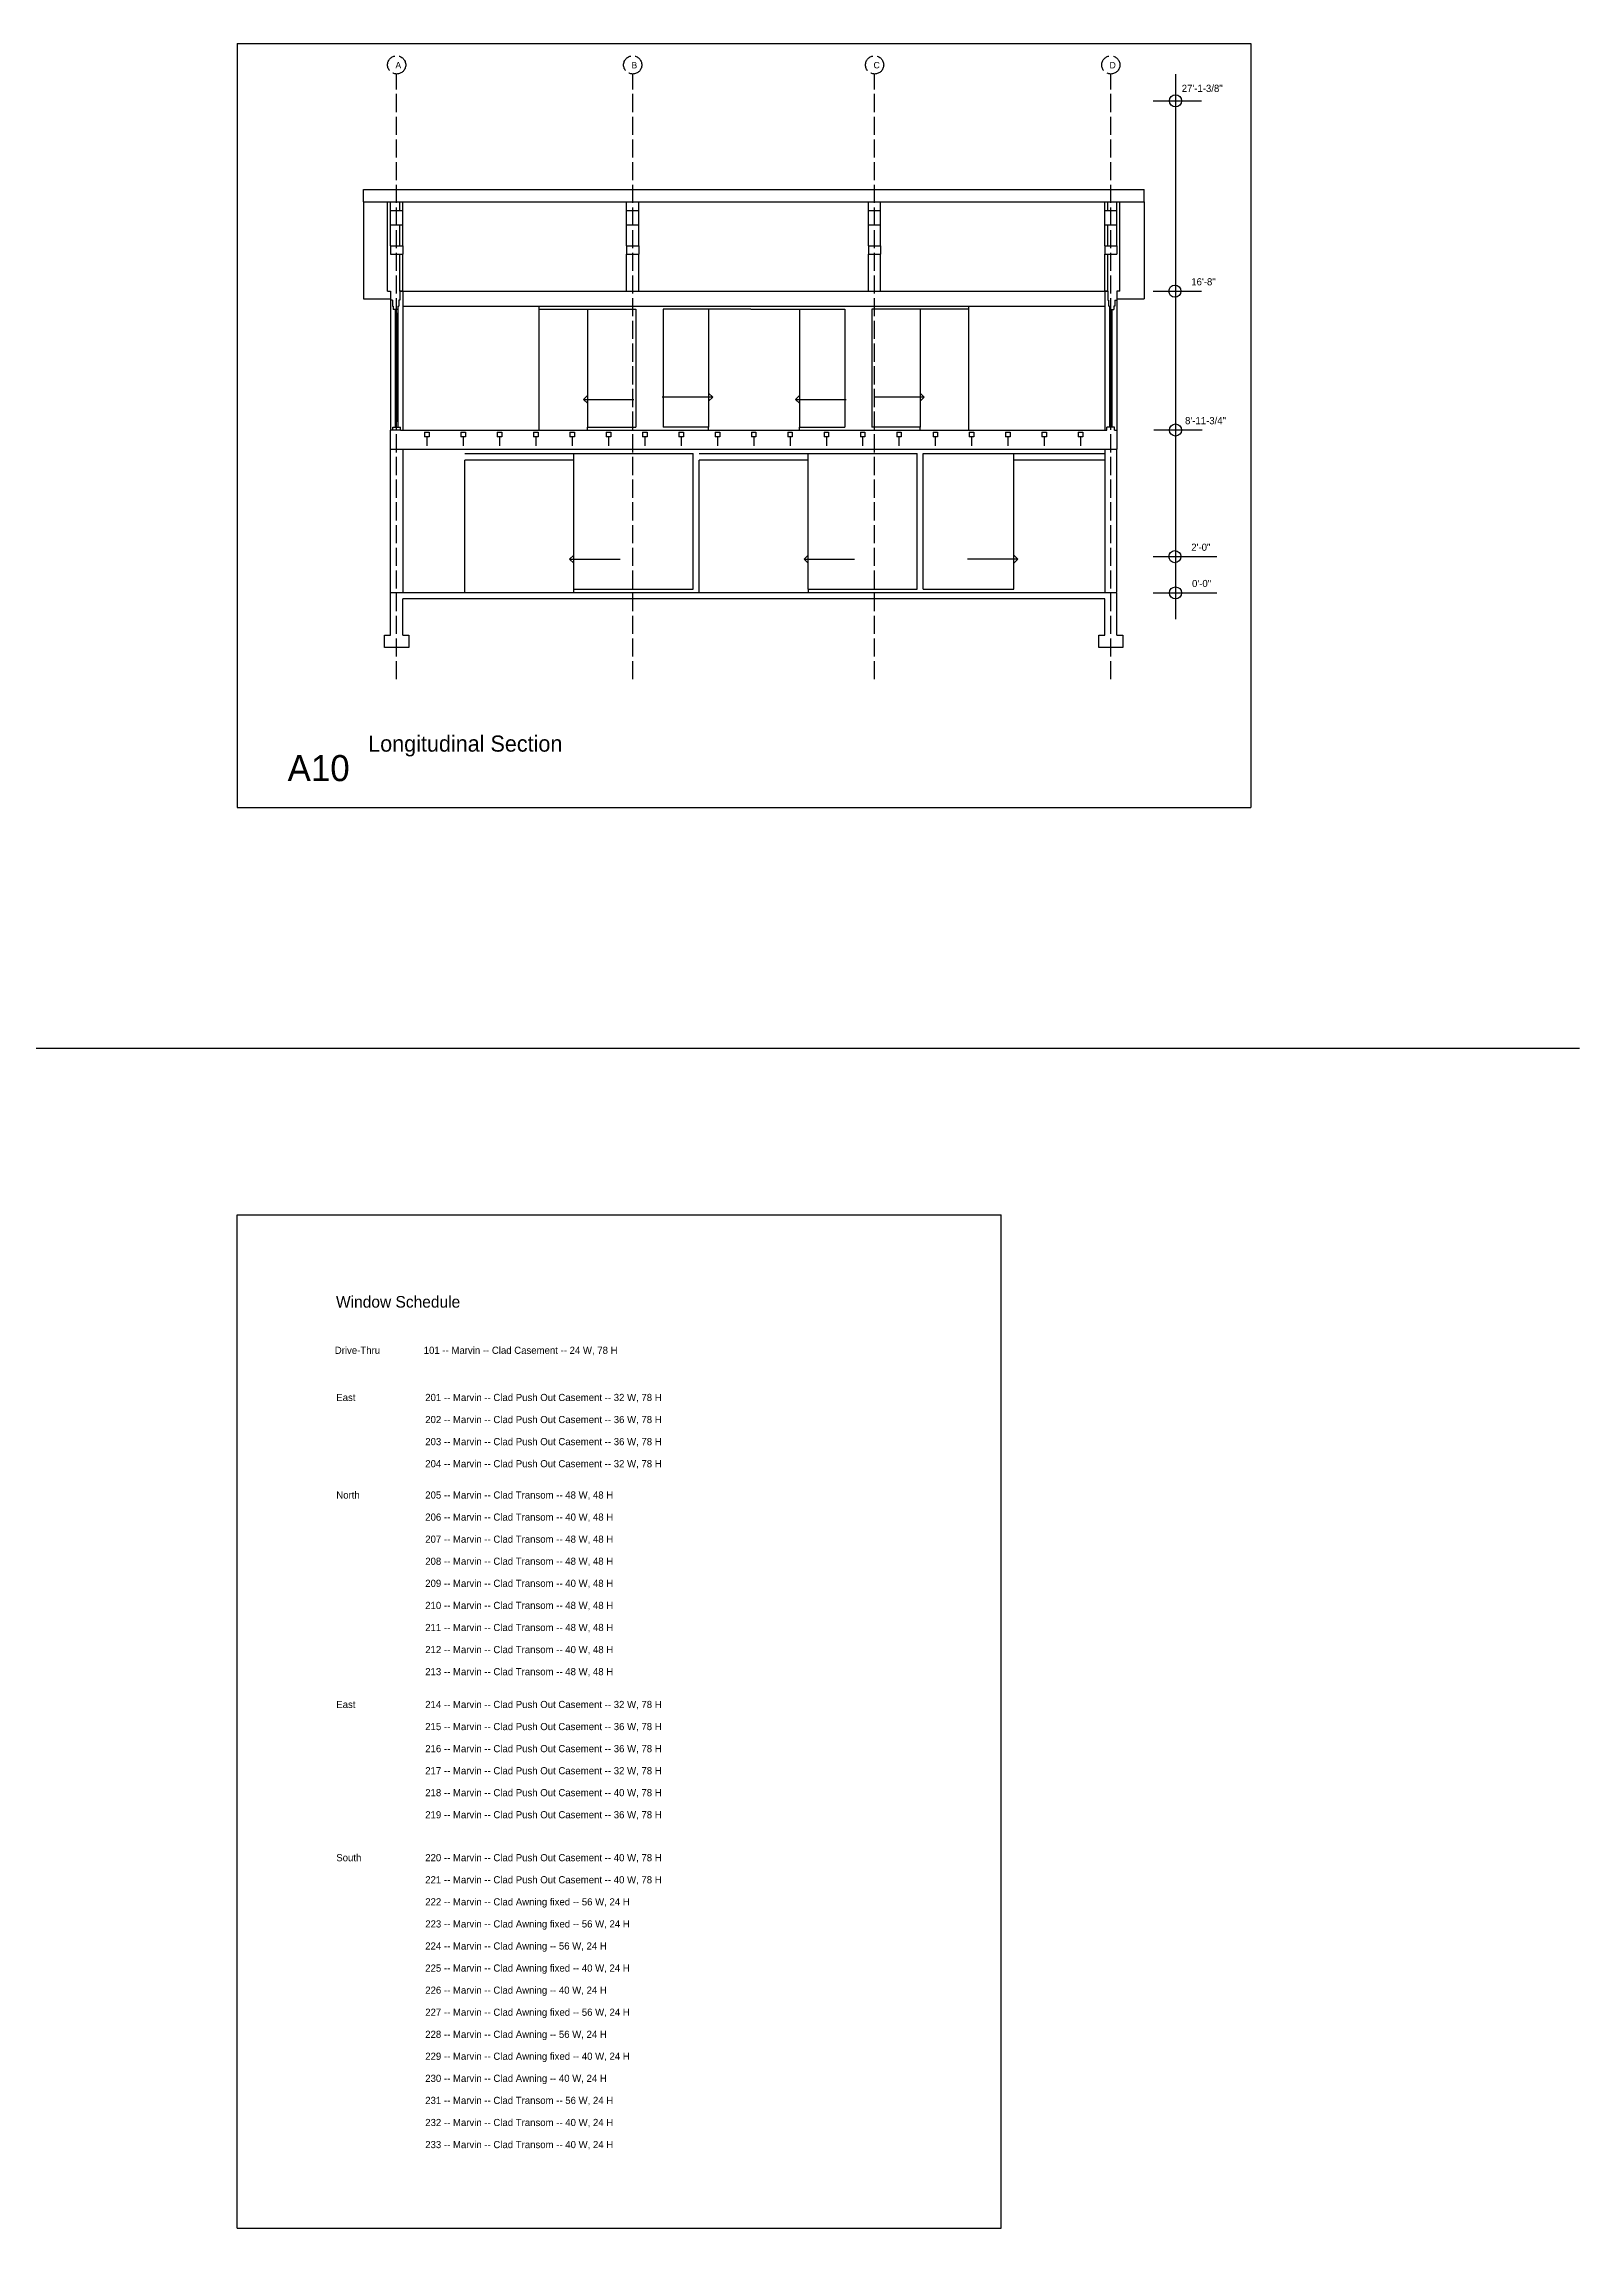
# Model space of a CAD drawing. Header units: inches. Extents: x 1267 to 6358, y -2516 to 3346.
# Drawn here: x 5343 to 6358, y -1449 to -4 of the extents above; entities that cross this region are included whole.
import ezdxf

# ---------------------------------------------------------------- set-up
doc = ezdxf.new("R2010")
doc.units = ezdxf.units.IN
doc.header["$MEASUREMENT"] = 0
doc.linetypes.add('ACAD_ISO02W100', pattern=[15, 12, -3])
for name, color, linetype in [('const', 7, 'Continuous'), ('e1', 7, 'Continuous'), ('e2', 251, 'Continuous'), ('glass', 172, 'Continuous'), ('grid', 252, 'ACAD_ISO02W100'), ('stairs', 140, 'Continuous'), ('walls', 7, 'Continuous')]:
    doc.layers.add(name, color=color, linetype=linetype)

msp = doc.modelspace()

# ---------------------------------------------------------------- linework, layer by layer
for p, q in [((5470.5, -4.1), (5470.5, -509.1)), ((5470.5, -4.1), (6140.6, -4.1)), ((6140.6, -4.1), (6140.6, -509.1)), ((5470.5, -509.1), (6140.6, -509.1)), ((5470.5, -1448.6), (5470.5, -778.5)), ((5470.5, -778.5), (5975.5, -778.5)), ((5975.5, -1448.6), (5975.5, -778.5)), ((5470.5, -1448.6), (5975.5, -1448.6))]:
    msp.add_line(p, q)
at = {"layer": 'e1'}
for p, q in [((5670.1, -179.6), (5734.1, -179.6)), ((5702.1, -179.6), (5702.1, -257.6)), ((5734.1, -179.6), (5734.1, -257.6)), ((5752.2, -179.6), (5752.2, -257.6)), ((5810.2, -179.6), (5752.2, -179.6)), ((5782.2, -179.6), (5782.2, -257.6)), ((5810.2, -179.6), (5872.2, -179.6)), ((5842.2, -179.6), (5842.2, -257.6)), ((5872.2, -179.6), (5872.2, -257.6)), ((5954.1, -179.6), (5890.1, -179.6)), ((5890.1, -179.6), (5890.1, -257.6)), ((5922.1, -179.6), (5922.1, -257.6)), ((5702.1, -257.6), (5734.1, -257.6)), ((5782.2, -257.6), (5752.2, -257.6)), ((5842.2, -257.6), (5872.2, -257.6)), ((5922.1, -257.6), (5890.1, -257.6)), ((5621, -275.1), (5772, -275.1)), ((5693, -364.8), (5693, -275.1)), ((5772, -364.8), (5772, -275.1)), ((5776, -275.1), (5848.9, -275.1)), ((5848, -364.8), (5848, -275.1)), ((5848, -275.1), (5920, -275.1)), ((5920, -364.8), (5920, -275.1)), ((5924, -275.1), (6044, -275.1)), ((5924, -364.8), (5924, -275.1)), ((5984, -364.8), (5984, -275.1)), ((5693, -364.8), (5772, -364.8)), ((5848, -364.8), (5920, -364.8)), ((5924, -364.8), (5984, -364.8)), ((1267.5, -668.3), (6357.7, -668.3))]:
    msp.add_line(p, q, dxfattribs=at)
at = {"layer": 'e2'}
for p, q in [((6090.8, -24.2), (6090.8, -384.7)), ((6076.1, -41.9), (6107.9, -41.9)), ((5554, -108.6), (5554, -172.9)), ((5572, -114.5), (5572, -108.6)), ((5580, -114.5), (5580, -108.6)), ((5728, -114.5), (5728, -108.6)), ((5736, -114.5), (5736, -108.6)), ((5887.9, -114.5), (5887.9, -108.6)), ((5895.9, -114.5), (5895.9, -108.6)), ((6044, -114.5), (6044, -108.6)), ((6052, -114.5), (6052, -108.6)), ((6070, -108.6), (6070, -172.9)), ((5572, -137.7), (5572, -124)), ((5580, -137.7), (5580, -124)), ((5728, -137.7), (5728, -124)), ((5736, -137.7), (5736, -124)), ((5887.9, -137.7), (5887.9, -124)), ((5895.9, -137.7), (5895.9, -124)), ((6044, -137.7), (6044, -124)), ((6052, -137.7), (6052, -124)), ((5580, -167.8), (5580, -143.3)), ((5728, -167.8), (5728, -143.3)), ((5736, -167.8), (5736, -143.3)), ((5887.9, -167.8), (5887.9, -143.3)), ((5895.9, -167.8), (5895.9, -143.3)), ((6044, -167.8), (6044, -143.3)), ((5554, -172.9), (5572, -172.9)), ((5578, -167.8), (6046, -167.8)), ((5580, -167.8), (5578, -167.8)), ((5580, -167.8), (5580, -259.6)), ((6044, -167.8), (6044, -259.6)), ((6046, -167.8), (6044, -167.8)), ((6052, -172.9), (6070, -172.9)), ((6076.1, -167.8), (6107.9, -167.8)), ((5572, -173.8), (5572, -259.6)), ((5575.1, -182.3), (5575.1, -253.8)), ((5576.8, -182.3), (5576.8, -253.8)), ((5580, -177.8), (6044, -177.8)), ((5670.1, -259.6), (5670.1, -177.8)), ((5954.1, -259.6), (5954.1, -177.8)), ((6047.1, -182.3), (6047.1, -253.8)), ((6048.8, -182.3), (6048.8, -253.8)), ((6052, -173.8), (6052, -259.6)), ((5702.1, -259.6), (5702.1, -257.6)), ((5782.2, -259.6), (5782.2, -257.6)), ((5842.2, -259.6), (5842.2, -257.6)), ((5922.1, -259.6), (5922.1, -257.6)), ((6076.5, -259.5), (6108.3, -259.5)), ((5572, -366.8), (5572, -272.3)), ((5580, -272.3), (5580, -367.3)), ((6044, -272.3), (6044, -367.3)), ((6052, -366.8), (6052, -272.3)), ((5621, -367.3), (5621, -279.6)), ((5693, -279.6), (5621, -279.6)), ((5847.9, -279.6), (5775.9, -279.6)), ((5775.9, -367.3), (5775.9, -279.6)), ((5776, -367.3), (5776, -279.6)), ((6044, -279.6), (5983.9, -279.6)), ((6076.1, -343.3), (6118.1, -343.3)), ((5693, -367.3), (5693, -364.8)), ((5848, -364.8), (5848, -367.3)), ((6076.1, -367.3), (6118.1, -367.3))]:
    msp.add_line(p, q, dxfattribs=at)
for centre in [(6090.8, -41.9), (6090.4, -167.8), (6090.8, -259.6), (6090.4, -343.3), (6090.8, -367.3)]:
    msp.add_circle(centre, 4, dxfattribs=at)
at = {"layer": 'glass'}
for p, q in [((5576, -182.3), (5576, -253.8)), ((6048, -182.3), (6048, -253.8))]:
    msp.add_line(p, q, dxfattribs=at)
at = {"layer": 'grid'}
for p, q in [((5576, -424.4), (5576, -24.2)), ((5732, -424.4), (5732, -24.2)), ((5891.9, -424.4), (5891.9, -24.2)), ((6048, -424.4), (6048, -24.2))]:
    msp.add_line(p, q, dxfattribs=at)
for centre in [(5576, -18.2), (5732, -18.2), (5891.9, -18.2), (6048, -18.2)]:
    msp.add_circle(centre, 6, dxfattribs=at)
at = {"layer": 'stairs'}
for p, q in [((5699.5, -239.3), (5702.1, -236.7)), ((5699.5, -239.3), (5732.8, -239.3)), ((5699.5, -239.3), (5702.1, -241.9)), ((5784.9, -237.8), (5751.5, -237.8)), ((5784.9, -237.8), (5782.2, -235.2)), ((5784.9, -237.8), (5782.2, -240.4)), ((5839.6, -239.3), (5842.2, -236.7)), ((5839.6, -239.3), (5842.2, -241.9)), ((5839.6, -239.3), (5873, -239.3)), ((5924.7, -237.8), (5891.4, -237.8)), ((5924.7, -237.8), (5922.1, -235.2)), ((5924.7, -237.8), (5922.1, -240.4)), ((5690.3, -345), (5693, -342.4)), ((5690.3, -345), (5723.7, -345)), ((5690.3, -345), (5693, -347.7)), ((5845.3, -345), (5848, -342.4)), ((5845.3, -345), (5848, -347.7)), ((5845.3, -345), (5878.7, -345)), ((5986.6, -345), (5953.3, -345)), ((5986.6, -345), (5984, -342.4)), ((5986.6, -345), (5984, -347.7))]:
    msp.add_line(p, q, dxfattribs=at)
at = {"layer": 'walls'}
for p, q in [((5554, -100.6), (6070, -100.6)), ((5554, -108.6), (5554, -100.6)), ((6070, -108.6), (6070, -100.6)), ((5554, -108.6), (6070, -108.6)), ((5570, -167.8), (5570, -108.6)), ((5572, -124), (5572, -114.5)), ((5572, -114.5), (5580, -114.5)), ((5578, -114.5), (5578, -108.6)), ((5580, -124), (5580, -114.5)), ((5728, -124), (5728, -114.5)), ((5728, -114.5), (5736, -114.5)), ((5736, -124), (5736, -114.5)), ((5887.9, -114.5), (5895.9, -114.5)), ((5887.9, -124), (5887.9, -114.5)), ((5895.9, -124), (5895.9, -114.5)), ((6044, -124), (6044, -114.5)), ((6044, -114.5), (6052, -114.5)), ((6046, -114.5), (6046, -108.6)), ((6052, -124), (6052, -114.5)), ((6054, -167.8), (6054, -108.6)), ((5572, -124), (5580, -124)), ((5578, -137.7), (5578, -124)), ((5728, -124), (5736, -124)), ((5887.9, -124), (5895.9, -124)), ((6044, -124), (6052, -124)), ((6046, -137.7), (6046, -124)), ((5572, -137.7), (5572, -143.3)), ((5572, -137.7), (5580, -137.7)), ((5572, -143.3), (5580, -143.3)), ((5578, -167.8), (5578, -143.3)), ((5580, -137.7), (5580, -143.3)), ((5728, -137.7), (5728, -143.3)), ((5728, -137.7), (5736, -137.7)), ((5728, -143.3), (5736, -143.3)), ((5736, -137.7), (5736, -143.3)), ((5887.9, -137.7), (5895.9, -137.7)), ((5887.9, -137.7), (5887.9, -143.3)), ((5887.9, -143.3), (5895.9, -143.3)), ((5895.9, -137.7), (5895.9, -143.3)), ((6044, -137.7), (6044, -143.3)), ((6044, -137.7), (6052, -137.7)), ((6044, -143.3), (6052, -143.3)), ((6046, -167.8), (6046, -143.3)), ((6052, -137.7), (6052, -143.3)), ((5570, -167.8), (5572, -167.8)), ((5572, -167.8), (5572, -173.8)), ((5578, -167.8), (5578, -173.8)), ((6046, -167.8), (6046, -173.8)), ((6054, -167.8), (6052, -167.8)), ((6052, -167.8), (6052, -173.8)), ((5573.2, -173.8), (5572, -173.8)), ((5573.2, -173.8), (5573.2, -177.8)), ((5573.2, -177.8), (5573.8, -177.8)), ((5573.8, -177.8), (5573.8, -179.8)), ((5576.8, -179.8), (5573.8, -179.8)), ((5575.1, -179.8), (5575.1, -182.3)), ((5575.1, -182.3), (5576.8, -182.3)), ((5576.8, -177.8), (5576.8, -179.8)), ((5576.8, -177.8), (5577.5, -177.8)), ((5576.8, -179.8), (5576.8, -182.3)), ((5578, -173.8), (5577.5, -173.8)), ((5577.5, -173.8), (5577.5, -177.8)), ((6046, -173.8), (6046.5, -173.8)), ((6046.5, -173.8), (6046.5, -177.8)), ((6047.1, -177.8), (6046.5, -177.8)), ((6047.1, -177.8), (6047.1, -179.8)), ((6047.1, -179.8), (6047.1, -182.3)), ((6047.1, -179.8), (6050.1, -179.8)), ((6048.8, -182.3), (6047.1, -182.3)), ((6048.8, -179.8), (6048.8, -182.3)), ((6050.7, -177.8), (6050.1, -177.8)), ((6050.1, -177.8), (6050.1, -179.8)), ((6050.7, -173.8), (6052, -173.8)), ((6050.7, -173.8), (6050.7, -177.8)), ((5572, -272.3), (5572, -259.6)), ((5578.5, -259.6), (5572, -259.6)), ((5573.5, -257.8), (5578.5, -257.8)), ((5573.5, -259.6), (5573.5, -257.8)), ((5575.1, -253.8), (5576.8, -253.8)), ((5576.8, -253.8), (5575.1, -253.8)), ((5575.1, -253.8), (5575.1, -257.8)), ((5576.8, -253.8), (5576.8, -257.8)), ((5578.5, -259.6), (5578.5, -257.8)), ((5578.5, -259.6), (6045.5, -259.6)), ((6050.5, -257.8), (6045.5, -257.8)), ((6045.5, -259.6), (6045.5, -257.8)), ((6047.1, -253.8), (6047.1, -257.8)), ((6047.1, -253.8), (6048.8, -253.8)), ((6048.8, -253.8), (6047.1, -253.8)), ((6048.8, -253.8), (6048.8, -257.8)), ((6050.5, -259.6), (6050.5, -257.8)), ((6050.5, -259.6), (6052, -259.6)), ((6052, -259.6), (6052, -272.3)), ((5572, -272.3), (6052, -272.3)), ((5594.5, -261.1), (5594.5, -264.1)), ((5594.5, -261.1), (5597.5, -261.1)), ((5597.5, -264.1), (5594.5, -264.1)), ((5596, -264.1), (5596, -270.1)), ((5597.5, -261.1), (5597.5, -264.1)), ((5618.5, -261.1), (5618.5, -264.1)), ((5618.5, -261.1), (5621.5, -261.1)), ((5621.5, -264.1), (5618.5, -264.1)), ((5620, -264.1), (5620, -270.1)), ((5621.5, -261.1), (5621.5, -264.1)), ((5642.5, -261.1), (5642.5, -264.1)), ((5642.5, -261.1), (5645.5, -261.1)), ((5645.5, -264.1), (5642.5, -264.1)), ((5644, -264.1), (5644, -270.1)), ((5645.5, -261.1), (5645.5, -264.1)), ((5666.5, -261.1), (5666.5, -264.1)), ((5666.5, -261.1), (5669.5, -261.1)), ((5669.5, -264.1), (5666.5, -264.1)), ((5668, -264.1), (5668, -270.1)), ((5669.5, -261.1), (5669.5, -264.1)), ((5690.5, -261.1), (5690.5, -264.1)), ((5690.5, -261.1), (5693.5, -261.1)), ((5693.5, -264.1), (5690.5, -264.1)), ((5692, -264.1), (5692, -270.1)), ((5693.5, -261.1), (5693.5, -264.1)), ((5714.5, -261.1), (5714.5, -264.1)), ((5714.5, -261.1), (5717.5, -261.1)), ((5717.5, -264.1), (5714.5, -264.1)), ((5716, -264.1), (5716, -270.1)), ((5717.5, -261.1), (5717.5, -264.1)), ((5738.5, -261.1), (5738.5, -264.1)), ((5738.5, -261.1), (5741.5, -261.1)), ((5741.5, -264.1), (5738.5, -264.1)), ((5740, -264.1), (5740, -270.1)), ((5741.5, -261.1), (5741.5, -264.1)), ((5762.5, -261.1), (5762.5, -264.1)), ((5762.5, -261.1), (5765.5, -261.1)), ((5765.5, -264.1), (5762.5, -264.1)), ((5764, -264.1), (5764, -270.1)), ((5765.5, -261.1), (5765.5, -264.1)), ((5786.5, -261.1), (5786.5, -264.1)), ((5786.5, -261.1), (5789.5, -261.1)), ((5789.5, -264.1), (5786.5, -264.1)), ((5788, -264.1), (5788, -270.1)), ((5789.5, -261.1), (5789.5, -264.1)), ((5810.5, -261.1), (5810.5, -264.1)), ((5810.5, -261.1), (5813.5, -261.1)), ((5813.5, -264.1), (5810.5, -264.1)), ((5812, -264.1), (5812, -270.1)), ((5813.5, -261.1), (5813.5, -264.1)), ((5834.5, -261.1), (5834.5, -264.1)), ((5834.5, -261.1), (5837.5, -261.1)), ((5837.5, -264.1), (5834.5, -264.1)), ((5836, -264.1), (5836, -270.1)), ((5837.5, -261.1), (5837.5, -264.1)), ((5858.5, -261.1), (5858.5, -264.1)), ((5858.5, -261.1), (5861.5, -261.1)), ((5861.5, -264.1), (5858.5, -264.1)), ((5860, -264.1), (5860, -270.1)), ((5861.5, -261.1), (5861.5, -264.1)), ((5882.5, -261.1), (5882.5, -264.1)), ((5882.5, -261.1), (5885.5, -261.1)), ((5885.5, -264.1), (5882.5, -264.1)), ((5884, -264.1), (5884, -270.1)), ((5885.5, -261.1), (5885.5, -264.1)), ((5906.5, -261.1), (5906.5, -264.1)), ((5906.5, -261.1), (5909.5, -261.1)), ((5909.5, -264.1), (5906.5, -264.1)), ((5908, -264.1), (5908, -270.1)), ((5909.5, -261.1), (5909.5, -264.1)), ((5930.5, -261.1), (5930.5, -264.1)), ((5930.5, -261.1), (5933.5, -261.1)), ((5933.5, -264.1), (5930.5, -264.1)), ((5932, -264.1), (5932, -270.1)), ((5933.5, -261.1), (5933.5, -264.1)), ((5954.5, -261.1), (5954.5, -264.1)), ((5954.5, -261.1), (5957.5, -261.1)), ((5957.5, -264.1), (5954.5, -264.1)), ((5956, -264.1), (5956, -270.1)), ((5957.5, -261.1), (5957.5, -264.1)), ((5978.5, -261.1), (5978.5, -264.1)), ((5978.5, -261.1), (5981.5, -261.1)), ((5981.5, -264.1), (5978.5, -264.1)), ((5980, -264.1), (5980, -270.1)), ((5981.5, -261.1), (5981.5, -264.1)), ((6002.5, -261.1), (6002.5, -264.1)), ((6002.5, -261.1), (6005.5, -261.1)), ((6005.5, -264.1), (6002.5, -264.1)), ((6004, -264.1), (6004, -270.1)), ((6005.5, -261.1), (6005.5, -264.1)), ((6026.5, -261.1), (6026.5, -264.1)), ((6026.5, -261.1), (6029.5, -261.1)), ((6029.5, -264.1), (6026.5, -264.1)), ((6028, -264.1), (6028, -270.1)), ((6029.5, -261.1), (6029.5, -264.1)), ((5572, -395.3), (5572, -366.8)), ((6052, -367.3), (5572, -367.3)), ((5580, -395.3), (5580, -371.3)), ((6044, -371.3), (5580, -371.3)), ((6044, -395.3), (6044, -371.3)), ((6052, -395.3), (6052, -367.3)), ((5568, -395.3), (5572, -395.3)), ((5568, -403.3), (5568, -395.3)), ((5584, -403.3), (5568, -403.3)), ((5580, -395.3), (5584, -395.3)), ((5584, -395.3), (5584, -403.3)), ((6040, -395.3), (6044, -395.3)), ((6040, -403.3), (6040, -395.3)), ((6056, -403.3), (6040, -403.3)), ((6052, -395.3), (6056, -395.3)), ((6056, -395.3), (6056, -403.3))]:
    msp.add_line(p, q, dxfattribs=at)

# ---------------------------------------------------------------- texts
at = {"layer": 'const', "attachment_point": 1}
for s, insert, char_height, width in [('A', (5575.2, -16.2), 4.26, 1625.197), ('B', (5731.2, -16.2), 4.26, 1625.197), ('C', (5891.2, -16.2), 4.26, 1625.197), ('D', (6047.2, -16.2), 4.26, 1625.197), ('27\'-1-3/8"', (6094.9, -31.3), 4.74, 1805.775), ('16\'-8"', (6101.2, -159.2), 4.74, 1805.775), ('8\'-11-3/4"', (6097.1, -251), 4.74, 1805.775), ('2\'-0"', (6101.2, -334.7), 4.74, 1805.775), ('0\'-0"', (6101.7, -358.7), 4.74, 1805.775), ('Longitudinal Section', (5557.2, -461.6), 10.656, 4062.993), ('A10', (5503.9, -474.5), 17.26, 6582.049), ('Window Schedule', (5535.9, -832.2), 7.672, 2925.355), ('Drive-Thru', (5535.1, -865.7), 4.74, 1805.775), ('101 -- Marvin -- Clad Casement -- 24 W, 78 H', (5593.9, -865.7), 4.736, 1805.775), ('East', (5536.1, -896.9), 4.74, 1805.775), ('201 -- Marvin -- Clad Push Out Casement -- 32 W, 78 H', (5594.9, -896.9), 4.736, 1805.775), ('202 -- Marvin -- Clad Push Out Casement -- 36 W, 78 H', (5594.9, -911.5), 4.736, 1805.775), ('203 -- Marvin -- Clad Push Out Casement -- 36 W, 78 H', (5594.9, -926.1), 4.736, 1805.775), ('204 -- Marvin -- Clad Push Out Casement -- 32 W, 78 H', (5594.9, -940.7), 4.736, 1805.775), ('North', (5536.1, -961.4), 4.74, 1805.775), ('205 -- Marvin -- Clad Transom -- 48 W, 48 H', (5594.9, -961.4), 4.736, 1805.775), ('206 -- Marvin -- Clad Transom -- 40 W, 48 H', (5594.9, -976), 4.736, 1805.775), ('207 -- Marvin -- Clad Transom -- 48 W, 48 H', (5594.9, -990.6), 4.736, 1805.775), ('208 -- Marvin -- Clad Transom -- 48 W, 48 H', (5594.9, -1005.2), 4.736, 1805.775), ('209 -- Marvin -- Clad Transom -- 40 W, 48 H', (5594.9, -1019.8), 4.736, 1805.775), ('210 -- Marvin -- Clad Transom -- 48 W, 48 H', (5594.9, -1034.4), 4.736, 1805.775), ('211 -- Marvin -- Clad Transom -- 48 W, 48 H', (5594.9, -1049), 4.736, 1805.775), ('212 -- Marvin -- Clad Transom -- 40 W, 48 H', (5594.9, -1063.6), 4.736, 1805.775), ('213 -- Marvin -- Clad Transom -- 48 W, 48 H', (5594.9, -1078.2), 4.736, 1805.775), ('East', (5536.1, -1099.9), 4.74, 1805.775), ('214 -- Marvin -- Clad Push Out Casement -- 32 W, 78 H', (5594.9, -1099.9), 4.736, 1805.775), ('215 -- Marvin -- Clad Push Out Casement -- 36 W, 78 H', (5594.9, -1114.5), 4.736, 1805.775), ('216 -- Marvin -- Clad Push Out Casement -- 36 W, 78 H', (5594.9, -1129.1), 4.736, 1805.775), ('217 -- Marvin -- Clad Push Out Casement -- 32 W, 78 H', (5594.9, -1143.7), 4.736, 1805.775), ('218 -- Marvin -- Clad Push Out Casement -- 40 W, 78 H', (5594.9, -1158.2), 4.736, 1805.775), ('219 -- Marvin -- Clad Push Out Casement -- 36 W, 78 H', (5594.9, -1172.8), 4.736, 1805.775), ('South', (5536.1, -1201.2), 4.74, 1805.775), ('220 -- Marvin -- Clad Push Out Casement -- 40 W, 78 H', (5594.9, -1201.2), 4.736, 1805.775), ('221 -- Marvin -- Clad Push Out Casement -- 40 W, 78 H', (5594.9, -1215.8), 4.736, 1805.775), ('222 -- Marvin -- Clad Awning fixed -- 56 W, 24 H', (5594.9, -1230.4), 4.736, 1805.775), ('223 -- Marvin -- Clad Awning fixed -- 56 W, 24 H', (5594.9, -1245), 4.736, 1805.775), ('224 -- Marvin -- Clad Awning -- 56 W, 24 H', (5594.9, -1259.6), 4.736, 1805.775), ('225 -- Marvin -- Clad Awning fixed -- 40 W, 24 H', (5594.9, -1274.2), 4.736, 1805.775), ('226 -- Marvin -- Clad Awning -- 40 W, 24 H', (5594.9, -1288.8), 4.736, 1805.775), ('227 -- Marvin -- Clad Awning fixed -- 56 W, 24 H', (5594.9, -1303.4), 4.736, 1805.775), ('228 -- Marvin -- Clad Awning -- 56 W, 24 H', (5594.9, -1318), 4.736, 1805.775), ('229 -- Marvin -- Clad Awning fixed -- 40 W, 24 H', (5594.9, -1332.5), 4.736, 1805.775), ('230 -- Marvin -- Clad Awning -- 40 W, 24 H', (5594.9, -1347.1), 4.736, 1805.775), ('231 -- Marvin -- Clad Transom -- 56 W, 24 H', (5594.9, -1361.7), 4.736, 1805.775), ('232 -- Marvin -- Clad Transom -- 40 W, 24 H', (5594.9, -1376.3), 4.736, 1805.775), ('233 -- Marvin -- Clad Transom -- 40 W, 24 H', (5594.9, -1390.9), 4.736, 1805.775)]:
    msp.add_mtext(s, dxfattribs=dict(at, insert=insert, char_height=char_height, width=width))

doc.saveas('drawing.dxf')
